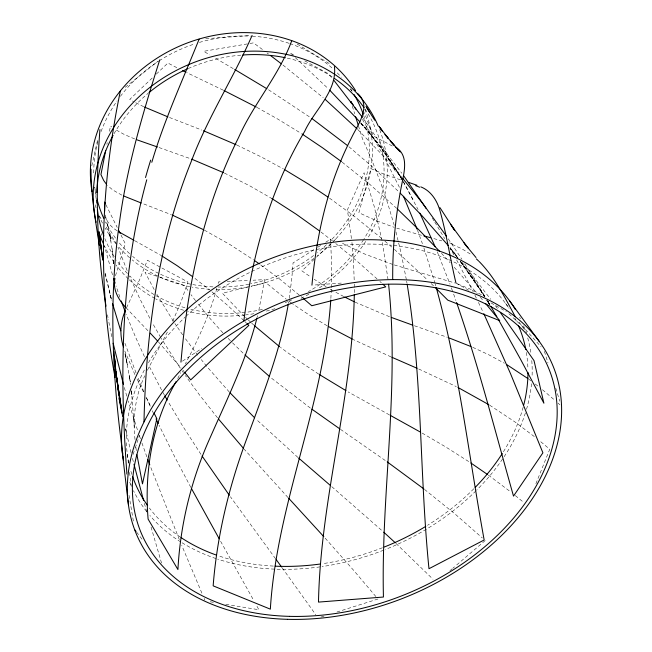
<?xml version="1.0" encoding="UTF-8"?>
<svg xmlns="http://www.w3.org/2000/svg" width="652" height="652" viewBox="0 0 652 652"><rect width="100%" height="100%" fill="white"/><g stroke="black" fill="none" stroke-linecap="round" stroke-linejoin="round"><path stroke-width="0.49" stroke-dasharray="3.26 2.44" d="M354.329 292.634L354.329 288.323M135.037 439.578C132.552 417.924 135.331 395.544 144.793 375.788M331.395 287.613L331.648 266.138L330.76 243.62M331.33 289.504L330.833 299.056M289.219 298.388L291.729 279.186L293.066 262.886L315.535 248.665M288.396 303.416L288.673 301.754M106.887 144.394L107.23 142.641M109.463 131.248L110.506 125.966L111.785 126.961M97.507 140.367L91.802 165.771M115.494 275.731L125.282 243.701L120.62 234.312M258.836 310.287L264.598 279.651L253.098 280.213M257.132 317.239L257.532 315.658M218.118 283.514L218.542 281.892L221.427 281.745M216.814 288.371C209.61 314.729 198.126 339.659 185.412 363.767M133.106 454.428L134.931 448.951M135.233 448.038L139.561 435.071M535.903 483.735L549.75 449.236L539.44 440.638M126.529 307.736L139.577 279.789L147.36 260.213L187.972 281.99L180.987 301.99L172.666 321.306M147.36 370.328L168.346 330.189M177.719 378.494L180.775 372.642M152.201 78.02L129.724 99.414L133.595 101.606M156.293 74.116L167.906 63.057L177.54 68.036M333.286 241.395L335.389 239.423L336.807 240.229M314.427 259.097L301.892 270.857L311.012 277.214M316.522 257.132L331.192 243.367M485.178 540.573L455.267 566.156M449.921 570.728L452.211 568.772M452.977 568.12L454.501 566.816M125.2 87.278L158.33 60.995M182.495 361.135L201.875 348.388M325.731 242.218L330.458 239.219L330.703 242.74M317.883 247.181L321.012 245.201M377.956 599.025L336.978 612M320.914 617.085L325.658 615.586M249.586 286.562L222.389 293.237L244.231 316.098M251.379 286.122L265.714 282.593L286.35 299.26M247.336 43.912L203.693 51.304L209.781 54.907M249.977 43.464L253.489 42.869L262.878 49.829M341.289 283.082L312.944 285.103M205.755 38.696L250.205 35.558M227.189 281.46L247.344 280.49M210.164 601.804L214.092 602.44M225.779 604.347L258.877 609.734L255.951 604.437M421.485 235.282L396.775 228.159M433.833 238.583L441.893 240.906M400.507 179.838L384.378 174.288L370.939 168.656L358.869 212.715L376.497 220.767L394.167 227.303M394.273 264.94L454.941 283.009M392.724 264.443L364.835 254.084L341.803 243.009M156.708 276.22L145.046 272.3L154.394 289.928M160.017 277.328L184.377 285.503L188.175 290.808M159.064 147.539L190.865 158.835M414.411 325.747L447.468 337.345M457.696 283.995L471.176 289.488L484.273 296.204M143.856 203.978L171.24 214.655M389.472 316.725L355.12 302.169M169.471 117.482L201.867 130.09M134.654 138.941L124.279 134.475L115.983 129.895M452.195 244.418L461.771 248.738L470.662 254.264M472.724 347.304L488.755 354.753L504.371 363.213M391.127 356.937L353.237 339.521M418.714 368.999L456.286 386.595M236.823 145.029L261.216 156.904L283.392 168.95M224.378 173.049L250.018 185.983L271.811 198.518M143.758 106.716L135.632 102.698M223.204 90.163L186.553 72.519M121.834 195.127L112.886 190.058L107.498 185.47M343.783 296.554L334.46 291.542M204.329 230.115L230.254 244.736L253.473 259.838M134.695 240.678L160.881 255.323M256.953 107.401L277.344 118.827L301.265 133.481M304.761 60.913L328.396 73.692L332.316 78.411M293.449 54.784L290.189 53.016L293.392 55.901M389.415 414.892L348.16 391.917M392.308 145.991L373.172 135.86L364.313 112.609M455.976 283.009L468.576 290.173M486.001 300.075L506.4 311.672M330.262 289.178L333.596 291.069M327.1 325.747L309.7 315.348L292.512 303.775M422.129 433.067L445.65 446.897L469.293 461.934M233.253 68.631L214.541 57.702M326.155 286.766L314.142 279.284M297.141 44.043L329.187 63.489M489.668 405.177L514.982 421.95L535.797 437.696M268.526 89.764L311.167 117.988M318.771 374.15L300.482 361.999L280.401 347.329M117.115 230.784C111.329 227.173 106.186 221.721 105.119 214.744M329.529 198.159L353.857 215.951L381.999 238.656M340.474 429.334L386.416 461.306M260.702 264.916L279.708 279.097L302.422 297.662M488.372 475.112L511.119 492.244M310.36 408.054L271.639 378.29M289.072 301.281L291.819 303.286M528.65 379.105L530.818 380.695M267.043 52.942L268.453 54.002M320.98 232.047L332.781 241.158M342.145 162.144L370.279 184.777L396.4 208.061M194.972 278.42L209.243 289.643M282.96 65.021L323.245 97.718M424.501 489.399L455.283 514.2L482.309 537.933M535.17 383.971L538.813 386.815M515.3 495.569L523.703 502.415M335.764 243.522L356.913 261.028L377.003 278.828M348.893 146.708L372.349 166.782L399.513 192.438M542.464 389.733L555.129 400.507M211.916 291.835L226.969 304.826L244.337 321.028M508.894 313.751L523.841 327.793L541.119 346.872M384.916 241.142L393.678 248.73M331.786 486.661L382.993 531.51M297.948 457.451L255.951 419.089M394.411 249.366L427.842 280.319M295.332 57.661L327.434 87.93M558.055 403.107L559.978 404.859M251.68 323.123L253.783 325.055M379.904 281.468L381.363 282.821M395.992 543.426L432.977 579.204M248.273 319.945L250.979 322.487M245.576 317.385L247.589 319.317M242.992 353.05L232.373 342.675M244.973 321.656L246.26 322.903M357.866 129.626L380.768 153.318L401.991 177.499M431.151 283.538L433.8 286.138M228.143 338.364L231.753 342.064M147.906 330.694L126.162 307.883M222.845 332.789L211.02 319.651L197.328 302.968M441.453 253.302L450.206 262.821M229.292 392.015L207.32 367.052M288.005 497.525L244.223 449.236M158.493 341.99L180.979 367.834M454.257 267.304L477.297 293.661M325.169 538.161L353.726 570.435L377.345 598.291M361.143 123.252L383.148 149.08L401.828 173.236M360.67 122.829C375.519 139.593 388.812 157.711 400.475 176.822M360.874 123.008C376.595 140.954 390.76 160.302 402.838 180.881M360.898 123.049L373.653 138.265M361.094 123.22L367.345 130.547M480.304 297.222L483.319 300.792M450.051 247.687L456.734 255.739M363.857 126.455C378.372 143.497 391.673 161.631 402.887 181.028M206.7 366.31L201.256 359.611M182.886 370.165L184.157 371.721M217.532 417.826L199.056 394.33L185.339 375.503M462.227 262.495L490.646 299.26M197.711 355.128L184.785 337.866M450.613 248.681L457.622 257.654L449.994 247.964L454.289 255.584M458.103 258.29L450.002 247.964L456.563 256.375M142.006 539.171L136.7 532.236M460.809 261.941L472.839 278.575L484.966 297.035M195.551 300.686L190.963 294.606M460.589 261.631L474.028 280.319L484.102 295.658L460.369 261.33L472.839 278.575L484.811 296.79M460.475 261.46L481.249 291.142M495.463 305.78L497.598 308.714M275.56 558.748L230.368 496.685M282.177 567.819L315.772 614.706M350.434 88.794L352.161 91.182M505.593 303.449L509.13 308.347M519.147 322.21L526.808 332.813M363.042 118.175L377.638 139.284L388.918 156.92M386.709 155.812L383.971 151.908L402.765 180.791M182.641 334.859L174.923 323.579M182.299 371.127L183.302 372.585M448.274 238.836L461.885 259.292M180.294 368.217L161.207 338.315M200.955 454.346L182.152 425.169L168.175 401.746M389.961 160.474L395.642 169.104M173.424 321.33L156.904 294.378M464.803 263.824L484.966 296.489M487.101 300.401L489.179 303.775M432.317 218.143L434.322 221.354M362.439 119.43L382.317 153.473L399.407 187.295M487.745 301.542L490.345 305.747M434.819 222.169L444.697 238.648M116.781 244.435L105.053 225.274M99.3 215.861L101.932 220.164M487.916 301.737L489.391 304.158M487.949 301.803L489.473 304.321M488.161 302.08L490.41 305.837M487.835 301.314L489.261 303.734M160.718 337.475L152.552 323.229M403.352 181.835L418.079 209.545M397.394 171.06L402.863 180.628M220.612 541.299L253.995 600.916M403.311 181.443L413.629 200.71M162.967 392.488L164.361 395.006M456.644 259.895L473.222 291.778M161.566 389.969L148.509 364.965M190.84 487.378L174.842 457.06L159.055 425.259M149.821 318.233L139.626 298.323L129.52 276.244M146.081 397.182L150.767 406.514M143.432 391.893L137.042 379.008M105.917 204.728L117.197 227.426M474.917 295.193L476.49 298.404M478.446 302.422L483.091 312.121M144.442 356.62L135.706 337.5L126.178 314.345M134.907 374.607L124.793 351.037M152.283 410.76L153.106 412.569M150.221 406.245L145.82 396.302M143.864 391.795L137.515 376.579M201.9 593.157L181.761 545.414M204.117 598.389L204.858 600.133M127.124 270.588L117.963 247.124M437.264 251.721L450.01 284.19M179.324 539.554L150.09 465.683M136.064 372.977L124.956 343.286M417.516 230.254L422.431 243.709M451.339 287.785L452.985 292.316M146.839 456.791L141.712 442.366M453.637 294.133L455.911 300.564M423.882 247.89L434.99 283.164M140.465 438.772L139.235 435.177M119.862 297.206L116.032 285.926M137.409 429.798L128.24 400.98M358.453 125.885L362.439 138.64L371.925 160.294L380.964 183.595L387.891 203.937L394.354 225.788M352.333 106.219L354.688 113.79M555.765 388.176L559.766 401.2M544.42 351.387L547.99 362.944M112.486 274.794L104.385 245.837M126.798 396.131L124.198 387.125M161.533 563.026L150.522 525.276M435.243 284.044L435.748 285.804M146.773 512.007L144.076 502.293M110.147 294.973L111.696 300.556M105.64 216.92L110.661 238.925L109.626 233.742L113.081 255.25M395.992 231.933L401.322 254.117L406.465 280.23M132.511 458.421L133.481 462.284M107.49 224.166L109.006 230.352M131.085 452.643L125.453 428.837M101.402 233.571L101.81 235.307M125.078 353.979L126.692 361.021L124.671 352.202M105.078 273.897L111.549 300.026L105.07 272.454M125.486 428.877L126.097 431.665M125.575 356.09L127.474 365.438M111.728 336.66L108.379 319.667M382.056 240.784L374.166 206.26L364.109 172.764L347.402 209.854L351.738 240.555M382.398 242.568L388.168 280.458M127.05 363.205L126.138 358.258L130.335 382.088L129.153 374.933M107.507 314.818L108.02 317.72M406.628 281.199L406.97 283.123M133.35 521.005L128.933 494.778M110.799 240.099L109.927 234.826L110.987 241.248M112.152 248.828L113.79 263.278M129.569 377.353L130.612 384.574M135.909 447.394L136.398 451.029M131.508 391.632L132.103 396.929M96.154 198.836L94.727 187.091A139.919 123.179 -21.4 0 0 95.347 191.166M127.36 454.428L128.452 463.433M129.552 472.431L131.264 486.433M131.843 394.346L131.354 389.643L134.279 427.484M113.798 263.318L113.366 258.893L113.75 263.587M351.95 242.471L353.523 262.088L354.272 282.316M133.774 417.198L134.23 424.444M113.798 263.669L113.57 260.067L113.75 262.911M354.297 284.027L354.329 287.459M387.956 158.656A761.332 440.1 -87 0 1 396.343 172.861M449.57 242.87A3089.339 371.819 -24 0 1 452.863 244.109M364.859 109.202A143.195 126.08 -21.4 0 1 333.359 241.509M330.947 243.938A143.195 126.08 -21.4 0 1 317.369 255.796M313.93 258.396A143.195 126.08 -21.4 0 1 251.053 286.31M247.654 286.97A143.195 126.08 -21.4 0 1 215.095 289.529M209.968 289.301A143.195 126.08 -21.4 0 1 192.234 287.149M189.74 286.668A143.195 126.08 -21.4 0 1 159.455 276.855M157.947 276.146A143.195 126.08 -21.4 0 1 132.152 259.855M129.642 257.736A143.195 126.08 -21.4 0 1 118.582 246.782M115.926 243.669A143.195 126.08 -21.4 0 1 105.208 228.176M102.47 223.114A143.195 126.08 -21.4 0 1 99.332 216.391M96.105 207.874A143.195 126.08 -21.4 0 1 94.866 203.905M379.733 129.829A149.512 129.666 -21.4 0 1 367.549 238.453M365.699 241.411A149.512 129.666 -21.4 0 1 318.192 288.616M308.942 294.199A149.512 129.666 -21.4 0 1 299.341 299.195M274.973 308.706A149.512 129.666 -21.4 0 1 264.533 311.542M253.946 313.702A149.512 129.666 -21.4 0 1 245.951 314.875M245.062 314.981A149.512 129.666 -21.4 0 1 187.882 311.387M183.677 310.246A149.512 129.666 -21.4 0 1 155.73 298.869M154.98 298.461A149.512 129.666 -21.4 0 1 128.966 279.488M128.354 278.901A149.512 129.666 -21.4 0 1 116.064 265.022M114.076 262.3A149.512 129.666 -21.4 0 1 104.247 245.568M363.612 115.339A139.919 123.179 -21.4 0 1 330.083 241.175M326.481 244.687A139.919 123.179 -21.4 0 1 317.605 252.414M313.612 255.519A139.919 123.179 -21.4 0 1 250.71 283.848M249.048 284.174A139.919 123.179 -21.4 0 1 218.029 287.027M213.008 286.888A139.919 123.179 -21.4 0 1 192.332 284.484M190.71 284.166A139.919 123.179 -21.4 0 1 159.618 273.84M158.705 273.4A139.919 123.179 -21.4 0 1 132.584 256.317M129.585 253.652A139.919 123.179 -21.4 0 1 118.582 242.022M115.502 238.078A139.919 123.179 -21.4 0 1 105.477 221.916M96.113 195.201A139.919 123.179 -21.4 0 1 95.632 192.788M93.758 172.967A139.919 123.179 -21.4 0 1 97.898 141.582M101.109 131.476A139.919 123.179 -21.4 0 1 117.115 100.848M120.416 96.317A139.919 123.179 -21.4 0 1 158.395 61.272M159.218 60.742A139.919 123.179 -21.4 0 1 194.728 43.88M199.439 42.404A139.919 123.179 -21.4 0 1 250.45 36.121M252.357 36.219A139.919 123.179 -21.4 0 1 288.999 43.285M289.863 43.578A139.919 123.179 -21.4 0 1 333.588 69.381M337.255 72.91A139.919 123.179 -21.4 0 1 341.298 77.197M350.515 88.982A139.919 123.179 -21.4 0 1 351.876 91.044M364.99 109.006A146.113 126.708 -21.4 0 1 364.012 238.942M363.555 239.659A146.113 126.708 -21.4 0 1 308.347 291.648M291.746 299.904A146.113 126.708 -21.4 0 1 289.301 300.931M287.662 301.599A146.113 126.708 -21.4 0 1 285.193 302.561M262.381 309.455A146.113 126.708 -21.4 0 1 245.91 312.316M245.038 312.422A146.113 126.708 -21.4 0 1 189.911 309.072M184.964 307.744A146.113 126.708 -21.4 0 1 156.178 295.772M154.002 294.525A146.113 126.708 -21.4 0 1 129.732 275.853M127.425 273.49A146.113 126.708 -21.4 0 1 116.504 260.083M114.214 256.66A146.113 126.708 -21.4 0 1 104.434 237.532M114.035 133.733A146.113 126.708 -21.4 0 1 148.183 93.269M188.192 68.541A146.113 126.708 -21.4 0 1 241.819 55.07M287.304 58.158A146.113 126.708 -21.4 0 1 333.539 77.816M523.556 325.829A211.867 156.333 -21.4 0 1 525.096 329.83M527.721 337.956A211.867 156.333 -21.4 0 1 530.915 352.944M531.779 360.564A211.867 156.333 -21.4 0 1 532.04 376.832M531.527 383.726A211.867 156.333 -21.4 0 1 526.449 409.505M525.406 412.912A211.867 156.333 -21.4 0 1 503.686 457.37M502.627 458.935A211.867 156.333 -21.4 0 1 476.677 490.133M475.976 490.826A211.867 156.333 -21.4 0 1 427.133 528.748M426.384 529.204A211.867 156.333 -21.4 0 1 385.332 549.506M383.694 550.158A211.867 156.333 -21.4 0 1 322.055 566.572M320.042 566.865A211.867 156.333 -21.4 0 1 217.686 559.139M215.926 558.552A211.867 156.333 -21.4 0 1 181.525 542.431M180.767 541.967A211.867 156.333 -21.4 0 1 149.887 515.512M146.635 511.543A211.867 156.333 -21.4 0 1 133.481 490.679M130.987 485.243A211.867 156.333 -21.4 0 1 129.063 480.467M127.083 474.778A211.867 156.333 -21.4 0 1 126.57 473.124M519.628 317.19A211.867 156.333 -21.4 0 1 520.394 318.747M526.351 352.43A207.23 152.861 -21.4 0 1 527.933 369.374M523.148 407.231A207.23 152.861 -21.4 0 1 502.765 452.757M473.833 488.755A207.23 152.861 -21.4 0 1 427.5 525.3M382.439 547.745A207.23 152.861 -21.4 0 1 322.275 563.719M273.359 566.075A207.23 152.861 -21.4 0 1 218.306 555.757M180.319 537.085A207.23 152.861 -21.4 0 1 149.406 508.022M131.875 474.395A207.23 152.861 -21.4 0 1 130.424 469.53M128.819 462.912A207.23 152.861 -21.4 0 1 126.325 441.331M126.292 438.657A207.23 152.861 -21.4 0 1 144.883 369.016M148.444 362.699A207.23 152.861 -21.4 0 1 185.201 317.043M185.934 316.35A207.23 152.861 -21.4 0 1 315.56 249.675M316.473 249.488A207.23 152.861 -21.4 0 1 391.713 245.233M393.661 245.437A207.23 152.861 -21.4 0 1 509.53 309.138M514.884 318.282A207.23 152.861 -21.4 0 1 517.15 322.83"/><path stroke-width="0.98" d="M392.708 279.423C392.48 247.092 395.593 214.761 402.031 183.073C404.411 171.117 408.543 155.225 395.837 147.279L400.442 151.9M354.313 294.37C352.536 398.005 320.499 498.405 318.494 602.098L383.433 597.036C380.947 492.708 399.757 388.462 388.592 284.28M143.986 421.836C146.04 333.27 157.971 243.718 191.386 161.142C207.768 117.409 233.449 78.077 252.096 35.428M330.768 300.018C323.751 405.462 276.798 503.523 270.344 609.155L213.155 585.846C217.108 535.023 229.357 485.137 247.222 437.468C263.204 393.857 280.482 350.263 288.257 304.248M99.935 129.601C95.379 188.42 96.292 247.858 106.023 306.138M180.954 362.145C187.629 284.932 203.497 207.303 238.542 137.637C253.473 103.839 278.999 75.502 291.721 40.75M311.933 285.177C316.644 234.337 327.98 183.408 351.526 137.784C357.679 124.646 372.219 106.129 357.459 93.375M243.872 320.784C252.405 254.736 270.335 188.901 304.68 131.37C314.272 110.204 337.108 91.712 334.46 66.691M114.972 278.502C112.478 289.382 118.46 299.724 125.697 307.361M120.343 91.133C100.783 185.241 97.124 282.944 115.111 377.622M105.689 150.482L100.938 174.606L103.619 180.343L106.578 184.459M91.027 169.21C90.954 194.687 95.428 220.368 99.389 245.608M256.937 318.029C246.554 359.472 227.621 397.956 210.49 436.873C191.574 478.633 180.359 523.752 177.923 569.555L148.102 519.098C144.206 471.657 152.144 422.936 176.211 381.412M146.757 179.781C120.359 275.079 119.495 375.234 126.863 473.181M159.756 59.862C142.658 113.595 126.586 167.963 119.226 224.019C108.754 298.82 112.177 374.884 122.242 449.521M151.81 162.291C164.28 120.033 182.707 79.951 199.121 39.161M125.151 311.061C120.212 322.316 119.52 335.218 123.448 346.888M423.857 235.91L430.817 237.76M408.502 182.356L416.978 185.266M157.499 147.01L136.977 139.83M412.561 325.103L391.314 317.418M449.293 338.005L470.94 346.538M141.231 203L123.627 195.959M191.664 159.137L223.465 172.625M167.906 116.871L144.532 107.083M203.497 130.75L236.04 144.679M172.12 215.021L203.473 229.659M391.966 357.304L417.044 368.258M420.801 186.871C431.111 190.897 437.345 200.922 440.1 211.224C446.759 234.826 450.214 259.186 455.976 283.009M354.24 301.754L344.647 296.994M223.995 90.546L256.195 106.993M182.707 70.628L184.989 71.753M352.43 339.121L328.641 326.628M457.957 387.451L488.829 404.672M133.978 240.303L118.493 231.672M390.189 415.316L420.564 432.178M284.908 169.813L308.861 184.337L327.923 197.043M345.919 390.621L319.488 374.607M234.712 69.479L266.855 88.729M506.506 364.46L527.933 378.576M271.811 198.518L296.252 214.255L319.415 230.857M161.655 255.796L177.034 265.625L192.739 276.758M302.104 134.019L322.658 147.874L341.387 161.574M470.883 462.993L487.574 474.542M339.692 428.788L311.892 409.171M254.296 260.401L259.276 263.889M311.958 118.542L347.475 145.551M387.215 461.869L423.808 488.87M270.572 55.591L281.46 63.863M279.627 346.725L254.484 325.698M398.193 149.854L399.741 151.199L390.295 141.003L394.656 145.779M269.504 376.514L244.932 354.875M303.196 298.323L311.762 305.747L385.748 286.872L382.83 284.174M330.385 485.455L298.632 458.046M325.324 99.511L357.157 128.925M476.327 258.86L478.544 260.922M383.71 532.162L395.267 542.749M397.068 208.681L418.584 229.528L439.432 251.134M246.904 323.531L248.828 325.405L190.71 379.88L184.695 372.39M254.582 417.769L229.969 392.74M329.586 90.066L359.928 121.891M400.23 193.155L422.284 216.073L448.25 245.535M435.789 288.094L447.802 300.148L499.693 320.621L485.74 303.693M479.09 261.452C494.689 277.263 504.835 297.369 515.267 316.725M150.278 333.18L157.833 341.265M288.657 498.234L323.824 536.669M393.979 145.046L385.022 134.524L388.478 138.672L378.926 126.235L382.585 131.378L379.497 127.05M243.612 448.535L218.681 419.236M475.976 257.516L465.12 244.37M402.594 178.232L422.871 203.628L446.571 236.358M334.003 80.457L362.455 117.368M463.874 242.617L468.421 248.396M134.915 529.913L136.105 531.462M466.995 246.758L450.565 224.255M509.53 300.759L539.245 341.42M403.417 175.412L426.253 208.607M276.146 559.538L281.615 567.044M500.271 312.373L534.021 360.637L543.898 403.205L520.5 359.187L498.772 320.14M229.308 495.218L202.071 456.009M374.753 120.221L366.889 107.947M451.616 225.796L454.631 230.319L439.921 207.613M353.465 105.412L350.841 101.435L351.444 103.35M355.047 107.825L356.098 109.438M369.7 112.454L365.984 106.26M490.687 306.171L496.865 316.807M164.826 395.845L167.222 400.059M219.219 538.813L191.688 488.951M153.962 412.895L156.855 418.698L142.478 483.882L136.953 454.754M105.477 203.84L104.597 202.079L104.646 211.272M118.485 230.009L120.196 233.457M419.847 213.139L435.112 246.611M156.056 418.91L158.2 423.45M483.857 313.751L510.451 373.49L542.904 452.814L513.499 496.115C495.194 431.363 478.584 366.049 456.555 302.414M403.498 196.252L417.158 229.3M125.241 311.884L121.215 300.996M147.817 459.481L149.773 464.794M115.127 283.139L113.644 278.494M120.759 330.833L112.519 303.522M355.568 116.602L358.168 124.964M436.245 287.581C459.179 370.255 468.764 455.764 484.167 539.986L428.975 568.723C419.448 474.02 422.577 378.209 407.125 284.093M123.464 384.476L113.146 343.245M143.587 500.54L133.97 464.216M122.747 416.595L119.634 401.656M118.9 397.94L119.267 399.798M122.095 413.115L115.901 372.944L120.718 405.495L117.621 386.457M121.737 411.078L115.763 371.2L118.517 392.211M102.82 260.221L99.65 236.978L102.657 259.529M101.883 254.239L99.12 231.566M122.609 452.309L122.861 454.175M123.252 456.979L123.505 458.837M122.038 449.888L128.501 505.276M115.673 370.23L114.475 357.679L116.659 378.804M114.01 351.672L115.151 365.291M145.518 177.531A795.016 318.103 78.6 0 1 150.677 160.123M415.674 185.665A2119.277 185.478 -16.2 0 1 419.619 187.23M92.03 191.664A143.195 126.08 -21.4 0 1 186.505 43.276A143.195 126.08 -21.4 0 1 355.552 90.587M103.171 243.261A149.512 129.666 -21.4 0 1 99.137 232.951M96.113 222.218A149.512 129.666 -21.4 0 1 95.738 220.531M95.559 219.683A149.512 129.666 -21.4 0 1 201.509 59.764A149.512 129.666 -21.4 0 1 378.127 125.885M354.044 94.532A139.919 123.179 -21.4 0 1 363.286 114.385M103.725 218.29A139.919 123.179 -21.4 0 1 97.026 199.186M103.831 235.975A146.113 126.708 -21.4 0 1 97.498 209.862M96.903 203.041A146.113 126.708 -21.4 0 1 96.789 200.457M96.789 192.65A146.113 126.708 -21.4 0 1 113.098 135.396M148.958 92.625A146.113 126.708 -21.4 0 1 187.401 68.892M242.837 54.996A146.113 126.708 -21.4 0 1 285.405 57.751M334.289 78.321A146.113 126.708 -21.4 0 1 364.02 107.604M123.497 460.418A211.867 156.333 -21.4 0 1 271.452 258.331A211.867 156.333 -21.4 0 1 515.406 309.578M518.397 325.592A207.23 152.861 -21.4 0 1 525.822 349.48M527.965 372.39A207.23 152.861 -21.4 0 1 523.809 404.713M502.276 453.539A207.23 152.861 -21.4 0 1 475.194 487.386M425.789 526.351A207.23 152.861 -21.4 0 1 384.321 547.004M320.303 564.004A207.23 152.861 -21.4 0 1 275.283 566.172M216.594 555.162A207.23 152.861 -21.4 0 1 181.036 537.566M147.629 505.602A207.23 152.861 -21.4 0 1 132.519 476.31M287.516 619.318A224.647 159.838 -21.4 0 0 554.428 369.586A224.647 159.838 -21.4 0 0 191.517 359.619A224.647 159.838 -21.4 0 0 287.516 619.318M289.586 616.36A219.748 156.301 -21.4 0 0 550.003 371.721A219.748 156.301 -21.4 0 0 194.777 362.757A219.748 156.301 -21.4 0 0 289.586 616.36"/></g></svg>
